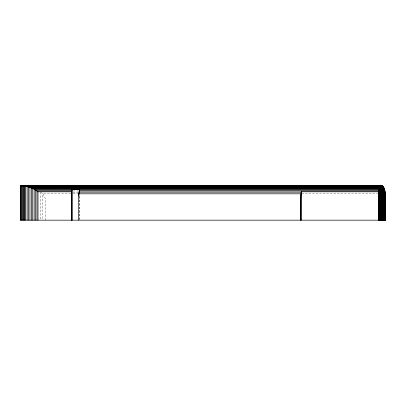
<?xml version="1.0" encoding="UTF-8"?>
<svg xmlns="http://www.w3.org/2000/svg" width="406" height="406" viewBox="0 0 406 406"><rect width="100%" height="100%" fill="white"/><g stroke="black" fill="none" stroke-linecap="round" stroke-linejoin="round"><path stroke-width="0.3" stroke-dasharray="2.03 1.52" d="M73.126 190.947L78.196 190.947M72.872 192.16L77.937 192.16M70.715 193.824L42.853 193.824L41.016 192.49M73.247 193.824L78.317 193.824M301.866 193.824L377.859 193.824M79.5 196.367L79.5 219.544M79.358 196.271L79.358 219.539M45.147 220.169L45.147 198.092L42.853 193.824L42.853 220.169M40.559 192.16L40.559 219.544"/><path stroke-width="0.61" d="M78.465 220.169L78.465 197.037L79.5 189.48L72.075 189.475L71.512 191.815L37.997 191.81C33.109 187.851 26.552 185.816 20.3 185.938L20.3 220.169L385.7 220.169L385.7 198.092L385.218 192.16L384.259 188.521L382.812 186.222L382.092 185.857L381.132 186.049L379.686 187.953L378.549 191.799L301.242 191.805L300.714 197.103L300.714 220.169M20.3 185.938L382.574 186.049L382.574 220.169M301.176 192.16L78.906 192.16L78.906 195.89M21.447 186.049L22.3 186.161M385.461 193.824L385.461 220.169M385.218 192.16L385.218 220.169M384.979 190.947L384.979 220.169M384.741 189.983L384.741 220.169M384.497 189.191L384.497 220.169M384.259 188.521L384.259 220.169M384.015 187.953L384.015 220.169M383.777 187.476L383.777 220.169M383.538 187.064L383.538 220.169M383.294 186.724L383.294 220.169M383.056 186.445L383.056 220.169M382.812 186.222L382.812 220.169M382.335 220.169L382.335 185.928L20.371 185.928L20.371 220.169M382.092 220.169L382.092 185.857L21.112 185.857L21.112 220.169M381.853 185.831L381.853 220.169M381.615 185.857L381.615 220.169M381.371 185.928L381.371 220.169M381.132 186.049L381.132 220.169M380.889 220.169L380.889 186.222L24.791 186.222L24.791 220.169M380.65 220.169L380.65 186.445L25.73 186.445L25.73 220.169M380.412 220.169L380.412 186.724L27.131 186.724L27.131 220.169M380.168 220.169L380.168 187.064L28.537 187.064L28.537 220.169M379.93 220.169L379.93 187.476L29.937 187.476L29.937 220.169M379.686 220.169L379.686 187.953L31.343 187.953L31.343 220.169M379.448 220.169L379.448 188.521L32.749 188.521L32.749 220.169M379.209 220.169L379.209 189.191L34.15 189.191L34.15 220.169M378.965 220.169L378.965 189.983L79.358 189.983L79.358 192.5M378.727 220.169L378.727 190.947L79.134 190.947L79.134 192.19M378.549 191.799L378.549 220.169M301.242 191.805L301.176 220.169M300.937 220.169L300.937 193.824L78.683 193.824L78.683 195.707M72.075 189.475L72.075 220.169M71.928 220.169L71.928 189.983L35.555 189.983L35.555 220.169M71.689 220.169L71.689 190.947L36.956 190.947L36.956 220.169M71.512 191.815L71.512 220.169M37.997 191.81L37.997 220.169M24.055 186.049L24.055 220.169M23.32 185.928L23.32 220.169M22.584 185.857L22.584 220.169M21.848 185.831L21.848 220.169"/></g></svg>
